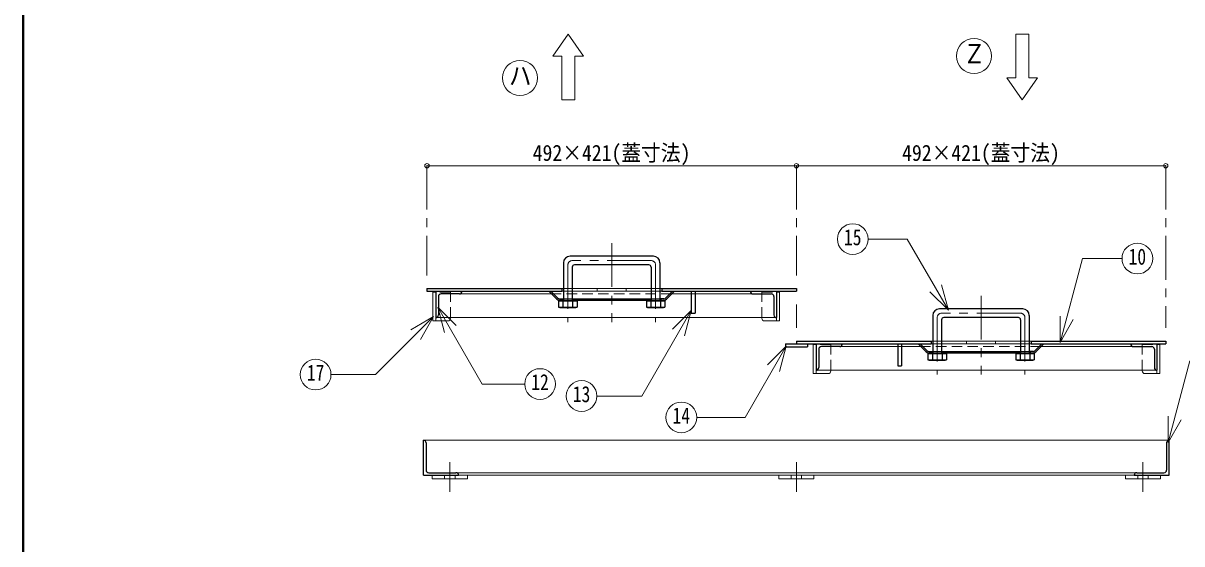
# Model space of a CAD drawing. Units: millimetres at full size, sheet at 1:10; details may follow other scales. Extents: x -2046 to 2004, y -1413 to 1397.
# Drawn here: x -2046 to -726, y -22 to 572 of the extents above; entities that cross this region are included whole.
import ezdxf
from ezdxf.enums import TextEntityAlignment as Align

# ---------------------------------------------------------------- set-up
doc = ezdxf.new("R2010")
doc.units = ezdxf.units.MM
doc.header["$LTSCALE"] = 10
doc.header["$PDMODE"] = 32
doc.header["$PDSIZE"] = 5
doc.linetypes.add('CHAIN1', pattern=[8, 5, -1, 1, -1])
doc.linetypes.add('DASHED1', pattern=[1.8, 1.2, -0.6])
doc.layers.add('0-6_補助線', color=4, linetype='Continuous', lineweight=9)
doc.styles.add('ＭＳ ゴシック', font='')
doc.styles.get('ＭＳ ゴシック').set_extended_font_data('MS Gothic')

msp = doc.modelspace()

# ---------------------------------------------------------------- linework, layer by layer
at = {"layer": '0-6_補助線', "color": 1, "lineweight": 40}
msp.add_line((-2046.21, -1413.32), (-2046.21, 1396.68), dxfattribs=at)
at = {"layer": '0-6_補助線', "color": 7, "lineweight": 18}
for p, q in [((-1424.96, 559.18), (-1442.46, 534.18)), ((-1424.96, 559.18), (-1407.46, 534.18)), ((-914.96, 559.18), (-899.96, 559.18)), ((-914.96, 559.18), (-914.96, 509.18)), ((-1442.46, 534.18), (-1432.46, 534.18)), ((-1432.46, 484.18), (-1432.46, 534.18)), ((-907.46, 484.18), (-924.96, 509.18)), ((-924.96, 509.18), (-914.96, 509.18)), ((-907.46, 484.18), (-889.96, 509.18)), ((-1432.46, 484.18), (-1417.46, 484.18)), ((-1038.61, 325.51), (-1083.2, 325.51)), ((-991.72, 244.3), (-1038.61, 325.51)), ((-864.42, 207.78), (-838.81, 303.35)), ((-838.81, 303.35), (-793.81, 303.35)), ((-1579.16, 265.18), (-1575.96, 265.18)), ((-1579.16, 265.18), (-1579.16, 232.18)), ((-1430.46, 269.18), (-1432.46, 269.18)), ((-1432.46, 265.98), (-1430.46, 265.98)), ((-1392.05, 269.18), (-1420.46, 269.18)), ((-1420.46, 265.98), (-1392.05, 265.98)), ((-1392.05, 269.18), (-1392.05, 265.98)), ((-1358.88, 269.18), (-1358.88, 265.98)), ((-1330.46, 269.18), (-1358.88, 269.18)), ((-1358.88, 265.98), (-1330.46, 265.98)), ((-1318.46, 269.18), (-1320.46, 269.18)), ((-1320.46, 265.98), (-1318.46, 265.98)), ((-1184.26, 265.18), (-1187.46, 265.18)), ((-1184.26, 265.18), (-1184.26, 232.18)), ((-991.72, 244.3), (-1012.93, 265.51)), ((-991.72, 244.3), (-999.48, 273.28)), ((-1431.46, 257.48), (-1430.46, 257.48)), ((-1431.46, 255.98), (-1430.46, 255.98)), ((-1420.46, 257.48), (-1419.46, 257.48)), ((-1420.46, 255.98), (-1419.46, 255.98)), ((-1331.46, 257.48), (-1330.46, 257.48)), ((-1331.46, 255.98), (-1330.46, 255.98)), ((-1320.46, 257.48), (-1319.46, 257.48)), ((-1320.46, 255.98), (-1319.46, 255.98)), ((-1573.77, 248.08), (-1566, 219.1)), ((-1573.77, 248.08), (-1523.07, 160.28)), ((-1573.77, 248.08), (-1552.55, 226.87)), ((-1284.79, 244.17), (-1341.12, 146.61)), ((-1284.79, 244.17), (-1306.01, 222.96)), ((-1284.79, 244.17), (-1292.56, 215.19)), ((-864.42, 207.78), (-864.42, 237.78)), ((-1578.38, 237.17), (-1644.55, 171)), ((-1578.38, 237.17), (-1604.36, 222.17)), ((-1578.38, 237.17), (-1593.38, 211.18)), ((-1579.16, 232.18), (-1575.96, 232.18)), ((-1575.96, 235.98), (-1575.96, 232.18)), ((-1187.46, 235.98), (-1187.46, 232.18)), ((-1184.26, 232.18), (-1187.46, 232.18)), ((-864.42, 207.78), (-849.42, 233.76)), ((-1176.59, 203.5), (-1223.5, 122.25)), ((-1176.59, 203.5), (-1197.81, 182.28)), ((-1176.59, 203.5), (-1184.36, 174.52)), ((-1145.66, 205.18), (-1142.46, 205.18)), ((-1145.66, 205.18), (-1145.66, 172.18)), ((-1011.46, 209.18), (-1009.46, 209.18)), ((-1009.46, 205.98), (-1011.46, 205.98)), ((-999.46, 209.18), (-971.05, 209.18)), ((-971.05, 205.98), (-999.46, 205.98)), ((-971.05, 209.18), (-971.05, 205.98)), ((-937.88, 209.18), (-937.88, 205.98)), ((-937.88, 209.18), (-909.46, 209.18)), ((-909.46, 205.98), (-937.88, 205.98)), ((-899.46, 209.18), (-897.46, 209.18)), ((-897.46, 205.98), (-899.46, 205.98)), ((-750.76, 205.18), (-753.96, 205.18)), ((-750.76, 205.18), (-750.76, 172.18)), ((-1010.46, 197.48), (-1009.46, 197.48)), ((-1010.46, 195.98), (-1009.46, 195.98)), ((-999.46, 197.48), (-998.46, 197.48)), ((-999.46, 195.98), (-998.46, 195.98)), ((-909.46, 197.48), (-910.46, 197.48)), ((-909.46, 195.98), (-910.46, 195.98)), ((-898.46, 197.48), (-899.46, 197.48)), ((-898.46, 195.98), (-899.46, 195.98)), ((-741.31, 93.61), (-716.34, 186.82)), ((-1145.66, 172.18), (-1142.46, 172.18)), ((-1142.46, 175.98), (-1142.46, 172.18)), ((-753.96, 175.98), (-753.96, 172.18)), ((-750.76, 172.18), (-753.96, 172.18)), ((-1644.55, 171), (-1695.37, 171)), ((-1523.07, 160.28), (-1474.59, 160.28)), ((-1341.12, 146.61), (-1392.26, 146.61)), ((-1223.5, 122.25), (-1278.56, 122.25)), ((-741.31, 93.61), (-741.31, 123.61)), ((-741.31, 93.61), (-726.31, 119.6)), ((-739.96, 96.18), (-1589.96, 96.18)), ((-1552.96, 59.18), (-776.96, 59.18)), ((-1549.96, 56.18), (-779.96, 56.18))]:
    msp.add_line(p, q, dxfattribs=at)
at = {"layer": '0-6_補助線'}
for p, q in [((-1585.96, 409.18), (-1164.96, 409.18)), ((-743.96, 409.18), (-1164.96, 409.18)), ((-1392.05, 269.18), (-1358.88, 269.18)), ((-1392.05, 265.98), (-1358.88, 265.98)), ((-1443.96, 262.98), (-1548.96, 262.98)), ((-1284.96, 262.98), (-1306.96, 262.98)), ((-1214.46, 262.98), (-1280.46, 262.98)), ((-1575.96, 235.98), (-1187.46, 235.98)), ((-1562.16, 232.18), (-1575.96, 232.18)), ((-1559.16, 235.18), (-1559.16, 235.98)), ((-1204.26, 235.18), (-1204.26, 235.98)), ((-1201.26, 232.18), (-1187.46, 232.18)), ((-1115.46, 202.98), (-1049.46, 202.98)), ((-1044.96, 202.98), (-1022.96, 202.98)), ((-971.05, 209.18), (-937.88, 209.18)), ((-971.05, 205.98), (-937.88, 205.98)), ((-885.96, 202.98), (-780.96, 202.98)), ((-1142.46, 175.98), (-753.96, 175.98)), ((-1128.66, 172.18), (-1142.46, 172.18)), ((-1125.66, 175.18), (-1125.66, 175.98)), ((-770.76, 175.18), (-770.76, 175.98)), ((-767.76, 172.18), (-753.96, 172.18)), ((-1579.96, 52.18), (-1579.96, 56.18)), ((-1539.96, 52.18), (-1539.96, 56.18)), ((-1184.96, 52.18), (-1184.96, 56.18)), ((-1144.96, 52.18), (-1144.96, 56.18)), ((-789.96, 52.18), (-789.96, 56.18)), ((-749.96, 52.18), (-749.96, 56.18)), ((-1579.96, 52.18), (-1539.96, 52.18)), ((-1184.96, 52.18), (-1144.96, 52.18)), ((-789.96, 52.18), (-749.96, 52.18))]:
    msp.add_line(p, q, dxfattribs=at)
at = {"layer": '0-6_補助線', "linetype": 'CHAIN1'}
for p, q in [((-1585.96, 409.18), (-1585.96, 284.18)), ((-1164.96, 409.18), (-1164.96, 284.18)), ((-743.96, 409.18), (-743.96, 224.18)), ((-1375.46, 320.98), (-1375.46, 230.98)), ((-1425.46, 295.98), (-1425.46, 230.98)), ((-1330.46, 300.98), (-1420.46, 300.98)), ((-1325.46, 295.98), (-1325.46, 230.98)), ((-1164.96, 250.98), (-1164.96, 224.18)), ((-954.46, 260.98), (-954.46, 170.98)), ((-909.46, 240.98), (-999.46, 240.98)), ((-1004.46, 235.98), (-1004.46, 170.98)), ((-904.46, 235.98), (-904.46, 170.98)), ((-1559.96, 37.18), (-1559.96, 71.18)), ((-1164.96, 37.18), (-1164.96, 71.18)), ((-769.96, 37.18), (-769.96, 71.18))]:
    msp.add_line(p, q, dxfattribs=at)
at = {"layer": '0-6_補助線', "color": 5, "lineweight": 25}
for p, q in [((-1327.96, 305.98), (-1422.96, 305.98)), ((-1430.46, 298.48), (-1430.46, 255.48)), ((-1420.46, 293.48), (-1420.46, 255.48)), ((-1332.96, 295.98), (-1417.96, 295.98)), ((-1330.46, 293.48), (-1330.46, 255.48)), ((-1320.46, 298.48), (-1320.46, 255.48)), ((-1585.96, 269.18), (-1585.96, 265.98)), ((-1585.96, 265.98), (-1432.46, 265.98)), ((-1575.96, 265.98), (-1575.96, 235.98)), ((-1437.84, 256.86), (-1446.96, 265.98)), ((-1437.22, 258.36), (-1444.84, 265.98)), ((-1318.46, 269.18), (-1164.96, 269.18)), ((-1313.71, 258.36), (-1306.08, 265.98)), ((-1313.08, 256.86), (-1303.96, 265.98)), ((-1284.96, 265.98), (-1284.96, 240.98)), ((-1280.46, 265.98), (-1280.46, 240.98)), ((-1187.46, 265.98), (-1187.46, 235.98)), ((-1164.96, 269.18), (-1164.96, 265.98)), ((-1572.96, 259.98), (-1572.96, 238.98)), ((-1548.96, 262.98), (-1569.96, 262.98)), ((-1435.96, 254.98), (-1434.46, 255.48)), ((-1435.96, 254.98), (-1414.96, 254.98)), ((-1435.96, 254.98), (-1435.96, 247.98)), ((-1435.72, 255.98), (-1431.46, 255.98)), ((-1434.46, 255.48), (-1416.46, 255.48)), ((-1430.96, 254.98), (-1430.96, 247.98)), ((-1419.96, 254.98), (-1419.96, 247.98)), ((-1419.46, 257.48), (-1331.46, 257.48)), ((-1335.96, 254.98), (-1334.46, 255.48)), ((-1335.96, 254.98), (-1314.96, 254.98)), ((-1334.46, 255.48), (-1316.46, 255.48)), ((-1331.46, 257.48), (-1331.46, 255.98)), ((-1330.96, 254.98), (-1330.96, 247.98)), ((-1325.46, 255.48), (-1319.96, 254.98)), ((-1319.96, 254.98), (-1316.46, 255.48)), ((-1214.46, 262.98), (-1193.46, 262.98)), ((-1190.46, 259.98), (-1190.46, 238.98)), ((-1435.96, 247.98), (-1414.96, 247.98)), ((-1435.96, 247.98), (-1434.46, 247.48)), ((-1434.46, 247.48), (-1430.96, 247.98)), ((-1434.46, 247.48), (-1416.46, 247.48)), ((-1430.96, 247.98), (-1425.46, 247.48)), ((-1425.46, 247.48), (-1419.96, 247.98)), ((-1419.96, 247.98), (-1416.46, 247.48)), ((-1335.96, 247.98), (-1314.96, 247.98)), ((-1334.46, 247.48), (-1316.46, 247.48)), ((-1314.96, 247.98), (-1316.46, 247.48)), ((-1284.96, 240.98), (-1280.46, 240.98)), ((-1009.46, 238.48), (-1009.46, 195.48)), ((-906.96, 245.98), (-1001.96, 245.98)), ((-899.46, 238.48), (-899.46, 195.48)), ((-999.46, 233.48), (-999.46, 195.48)), ((-911.96, 235.98), (-996.96, 235.98)), ((-909.46, 233.48), (-909.46, 195.48)), ((-1177.46, 205.98), (-1177.46, 202.78)), ((-1177.46, 205.98), (-1011.46, 205.98)), ((-1177.46, 202.78), (-1152.46, 202.78)), ((-1164.96, 209.18), (-1164.96, 205.98)), ((-1164.96, 209.18), (-1011.46, 209.18)), ((-1152.46, 205.98), (-1152.46, 202.78)), ((-1142.46, 205.98), (-1142.46, 175.98)), ((-1139.46, 199.98), (-1139.46, 178.98)), ((-1115.46, 202.98), (-1136.46, 202.98)), ((-1044.96, 205.98), (-1044.96, 180.98)), ((-1016.84, 196.86), (-1025.96, 205.98)), ((-1016.22, 198.36), (-1023.84, 205.98)), ((-1011.46, 209.18), (-1011.46, 205.98)), ((-897.46, 209.18), (-897.46, 205.98)), ((-897.46, 209.18), (-743.96, 209.18)), ((-897.46, 205.98), (-743.96, 205.98)), ((-892.71, 198.36), (-885.08, 205.98)), ((-892.08, 196.86), (-882.96, 205.98)), ((-780.96, 202.98), (-759.96, 202.98)), ((-756.96, 199.98), (-756.96, 178.98)), ((-753.96, 205.98), (-753.96, 175.98)), ((-743.96, 209.18), (-743.96, 205.98)), ((-1014.96, 194.98), (-1013.46, 195.48)), ((-1014.96, 194.98), (-993.96, 194.98)), ((-1014.96, 194.98), (-1014.96, 187.98)), ((-1014.96, 187.98), (-993.96, 187.98)), ((-1014.96, 187.98), (-1013.46, 187.48)), ((-1014.72, 195.98), (-1010.46, 195.98)), ((-1013.46, 195.48), (-995.46, 195.48)), ((-1013.46, 187.48), (-1009.96, 187.98)), ((-1013.46, 187.48), (-995.46, 187.48)), ((-1009.96, 194.98), (-1009.96, 187.98)), ((-1009.96, 187.98), (-1004.46, 187.48)), ((-1004.46, 187.48), (-998.96, 187.98)), ((-998.96, 194.98), (-998.96, 187.98)), ((-998.96, 187.98), (-995.46, 187.48)), ((-998.46, 197.48), (-998.46, 195.98)), ((-998.46, 195.98), (-910.46, 195.98)), ((-914.96, 194.98), (-913.46, 195.48)), ((-914.96, 194.98), (-893.96, 194.98)), ((-914.96, 187.98), (-893.96, 187.98)), ((-913.46, 195.48), (-895.46, 195.48)), ((-913.46, 187.48), (-895.46, 187.48)), ((-909.96, 194.98), (-909.96, 187.98)), ((-904.46, 195.48), (-898.96, 194.98)), ((-898.96, 194.98), (-895.46, 195.48)), ((-893.96, 187.98), (-895.46, 187.48)), ((-1589.96, 56.18), (-1589.96, 96.18)), ((-1586.96, 93.18), (-1586.96, 62.18)), ((-742.96, 93.18), (-742.96, 62.18)), ((-739.96, 56.18), (-739.96, 96.18)), ((-1589.96, 56.18), (-1549.96, 56.18)), ((-1583.96, 59.18), (-1552.96, 59.18)), ((-779.96, 56.18), (-739.96, 56.18)), ((-776.96, 59.18), (-745.96, 59.18))]:
    msp.add_line(p, q, dxfattribs=at)
at = {"layer": '0-6_補助線', "linetype": 'DASHED1'}
for p, q in [((-1559.16, 265.18), (-1575.96, 265.18)), ((-1559.16, 235.98), (-1559.16, 265.18)), ((-1430.46, 269.18), (-1420.46, 269.18)), ((-1430.46, 265.98), (-1420.46, 265.98)), ((-1330.46, 269.18), (-1320.46, 269.18)), ((-1330.46, 265.98), (-1320.46, 265.98)), ((-1204.26, 265.18), (-1187.46, 265.18)), ((-1204.26, 235.98), (-1204.26, 265.18)), ((-1306.96, 262.98), (-1443.96, 262.98)), ((-1430.46, 257.48), (-1420.46, 257.48)), ((-1430.46, 255.98), (-1420.46, 255.98)), ((-1330.46, 257.48), (-1320.46, 257.48)), ((-1330.46, 255.98), (-1320.46, 255.98)), ((-1284.96, 262.98), (-1280.46, 262.98)), ((-1125.66, 205.18), (-1142.46, 205.18)), ((-1125.66, 175.98), (-1125.66, 205.18)), ((-1044.96, 202.98), (-1049.46, 202.98)), ((-885.96, 202.98), (-1022.96, 202.98)), ((-1009.46, 209.18), (-999.46, 209.18)), ((-1009.46, 205.98), (-999.46, 205.98)), ((-909.46, 209.18), (-899.46, 209.18)), ((-909.46, 205.98), (-899.46, 205.98)), ((-770.76, 205.18), (-753.96, 205.18)), ((-770.76, 175.98), (-770.76, 205.18)), ((-1009.46, 197.48), (-999.46, 197.48)), ((-1009.46, 195.98), (-999.46, 195.98)), ((-909.46, 197.48), (-899.46, 197.48)), ((-909.46, 195.98), (-899.46, 195.98)), ((-1565.96, 52.18), (-1565.96, 56.18)), ((-1553.96, 52.18), (-1553.96, 56.18)), ((-1170.96, 52.18), (-1170.96, 56.18)), ((-1158.96, 52.18), (-1158.96, 56.18)), ((-775.96, 52.18), (-775.96, 56.18)), ((-763.96, 52.18), (-763.96, 56.18))]:
    msp.add_line(p, q, dxfattribs=at)
at = {"layer": '0-6_補助線', "color": 7, "lineweight": 18}
for points in [[(-899.96, 559.18), (-899.96, 509.18), (-889.96, 509.18)], [(-1417.46, 484.18), (-1417.46, 534.18), (-1407.46, 534.18)]]:
    msp.add_lwpolyline(points, dxfattribs=at)
at = {"layer": '0-6_補助線', "color": 5, "lineweight": 25}
for points in [[(-1585.96, 269.18), (-1432.46, 269.18), (-1432.46, 265.98)], [(-1318.46, 269.18), (-1318.46, 265.98), (-1164.96, 265.98)], [(-1435.1, 257.48), (-1431.46, 257.48), (-1431.46, 255.98)], [(-1434.46, 255.48), (-1430.96, 254.98), (-1425.46, 255.48)], [(-1425.46, 255.48), (-1419.96, 254.98), (-1416.46, 255.48)], [(-1419.46, 257.48), (-1419.46, 255.98), (-1331.46, 255.98)], [(-1416.46, 255.48), (-1414.96, 254.98), (-1414.96, 247.98), (-1416.46, 247.48)], [(-1335.96, 254.98), (-1335.96, 247.98), (-1334.46, 247.48), (-1330.96, 247.98)], [(-1334.46, 255.48), (-1330.96, 254.98), (-1325.46, 255.48)], [(-1319.96, 254.98), (-1319.96, 247.98), (-1316.46, 247.48)], [(-1315.83, 257.48), (-1319.46, 257.48), (-1319.46, 255.98), (-1315.21, 255.98)], [(-1316.46, 255.48), (-1314.96, 254.98), (-1314.96, 247.98)], [(-1330.96, 247.98), (-1325.46, 247.48), (-1319.96, 247.98)], [(-1049.46, 205.98), (-1049.46, 180.98), (-1044.96, 180.98)], [(-1014.1, 197.48), (-1010.46, 197.48), (-1010.46, 195.98)], [(-1013.46, 195.48), (-1009.96, 194.98), (-1004.46, 195.48)], [(-1004.46, 195.48), (-998.96, 194.98), (-995.46, 195.48)], [(-998.46, 197.48), (-910.46, 197.48), (-910.46, 195.98)], [(-995.46, 195.48), (-993.96, 194.98), (-993.96, 187.98), (-995.46, 187.48)], [(-914.96, 194.98), (-914.96, 187.98), (-913.46, 187.48), (-909.96, 187.98)], [(-913.46, 195.48), (-909.96, 194.98), (-904.46, 195.48)], [(-909.96, 187.98), (-904.46, 187.48), (-898.96, 187.98)], [(-898.96, 194.98), (-898.96, 187.98), (-895.46, 187.48)], [(-894.83, 197.48), (-898.46, 197.48), (-898.46, 195.98), (-894.21, 195.98)], [(-895.46, 195.48), (-893.96, 194.98), (-893.96, 187.98)]]:
    msp.add_lwpolyline(points, dxfattribs=at)
at = {"layer": '0-6_補助線', "color": 7, "lineweight": 18}
for centre, radius in [((-962.46, 534.18), 20), ((-1479.96, 509.18), 20), ((-1100.7, 325.51), 17.5), ((-776.31, 303.35), 17.5), ((-1712.87, 171), 17.5), ((-1457.09, 160.28), 17.5), ((-1409.76, 146.61), 17.5), ((-1296.06, 122.25), 17.5)]:
    msp.add_circle(centre, radius, dxfattribs=at)
at = {"layer": '0-6_補助線', "color": 5, "lineweight": 25}
for centre, radius, start, end in [((-1422.96, 298.48), 7.5, 90, 180), ((-1327.96, 298.48), 7.5, 0, 90), ((-1417.96, 293.48), 2.5, 90, 180), ((-1332.96, 293.48), 2.5, 0, 90), ((-1548.96, 265.98), 3, 270, 0), ((-1214.46, 265.98), 3, 180, 270), ((-1569.96, 259.98), 3, 90, 180), ((-1435.72, 258.98), 3, 225, 270), ((-1435.1, 260.48), 3, 225, 270), ((-1315.83, 260.48), 3, 270, 315), ((-1315.21, 258.98), 3, 270, 315), ((-1193.46, 259.98), 3, 0, 90), ((-1575.96, 238.98), 3, 270, 0), ((-1187.46, 238.98), 3, 180, 270), ((-1001.96, 238.48), 7.5, 90, 180), ((-906.96, 238.48), 7.5, 0, 90), ((-996.96, 233.48), 2.5, 90, 180), ((-911.96, 233.48), 2.5, 0, 90), ((-1136.46, 199.98), 3, 90, 180), ((-1115.46, 205.98), 3, 270, 0), ((-1014.1, 200.48), 3, 225, 270), ((-894.83, 200.48), 3, 270, 315), ((-780.96, 205.98), 3, 180, 270), ((-759.96, 199.98), 3, 0, 90), ((-1014.72, 198.98), 3, 225, 270), ((-894.21, 198.98), 3, 270, 315), ((-1142.46, 178.98), 3, 270, 0), ((-753.96, 178.98), 3, 180, 270), ((-1589.96, 93.18), 3, 0, 90), ((-739.96, 93.18), 3, 90, 180), ((-1583.96, 62.18), 3, 180, 270), ((-1552.96, 56.18), 3, 0, 90), ((-776.96, 56.18), 3, 90, 180), ((-745.96, 62.18), 3, 270, 0)]:
    msp.add_arc(centre, radius, start, end, dxfattribs=at)
at = {"layer": '0-6_補助線', "linetype": 'CHAIN1'}
for centre, start, end in [((-1420.46, 295.98), 90, 180), ((-1330.46, 295.98), 0, 90), ((-999.46, 235.98), 90, 180), ((-909.46, 235.98), 0, 90)]:
    msp.add_arc(centre, 5, start, end, dxfattribs=at)
at = {"layer": '0-6_補助線'}
for centre, start, end in [((-1562.16, 235.18), 270, 0), ((-1201.26, 235.18), 180, 270), ((-1128.66, 175.18), 270, 0), ((-767.76, 175.18), 180, 270)]:
    msp.add_arc(centre, 3, start, end, dxfattribs=at)
at = {"layer": '0-6_補助線', "color": 1}
for p in [(-1585.96, 409.18), (-1164.96, 409.18), (-743.96, 409.18)]:
    msp.add_point(p, dxfattribs=at)

# ---------------------------------------------------------------- texts
at = {"layer": '0-6_補助線', "color": 7, "style": 'ＭＳ ゴシック'}
for s, height, width, p in [('Ｚ', 21.99, 0.85, (-974.96, 519.18)), ('ハ', 21.99, 0.85, (-1492.46, 494.18)), ('492×421(蓋寸法)', 18.33, 0.9, (-1465.46, 409.18)), ('492×421(蓋寸法)', 18.33, 0.9, (-1044.46, 409.18)), ('15', 18.33, 0.8, (-1110.7, 313.01)), ('10', 18.33, 0.8, (-786.31, 290.85)), ('17', 18.33, 0.8, (-1722.87, 158.5)), ('12', 18.33, 0.8, (-1467.09, 147.78)), ('13', 18.33, 0.8, (-1419.76, 134.11)), ('14', 18.33, 0.8, (-1306.06, 109.75))]:
    msp.add_text(s, height=height, dxfattribs=dict(at, width=width)).set_placement(p, align=Align.BOTTOM_LEFT)

doc.saveas('drawing.dxf')
